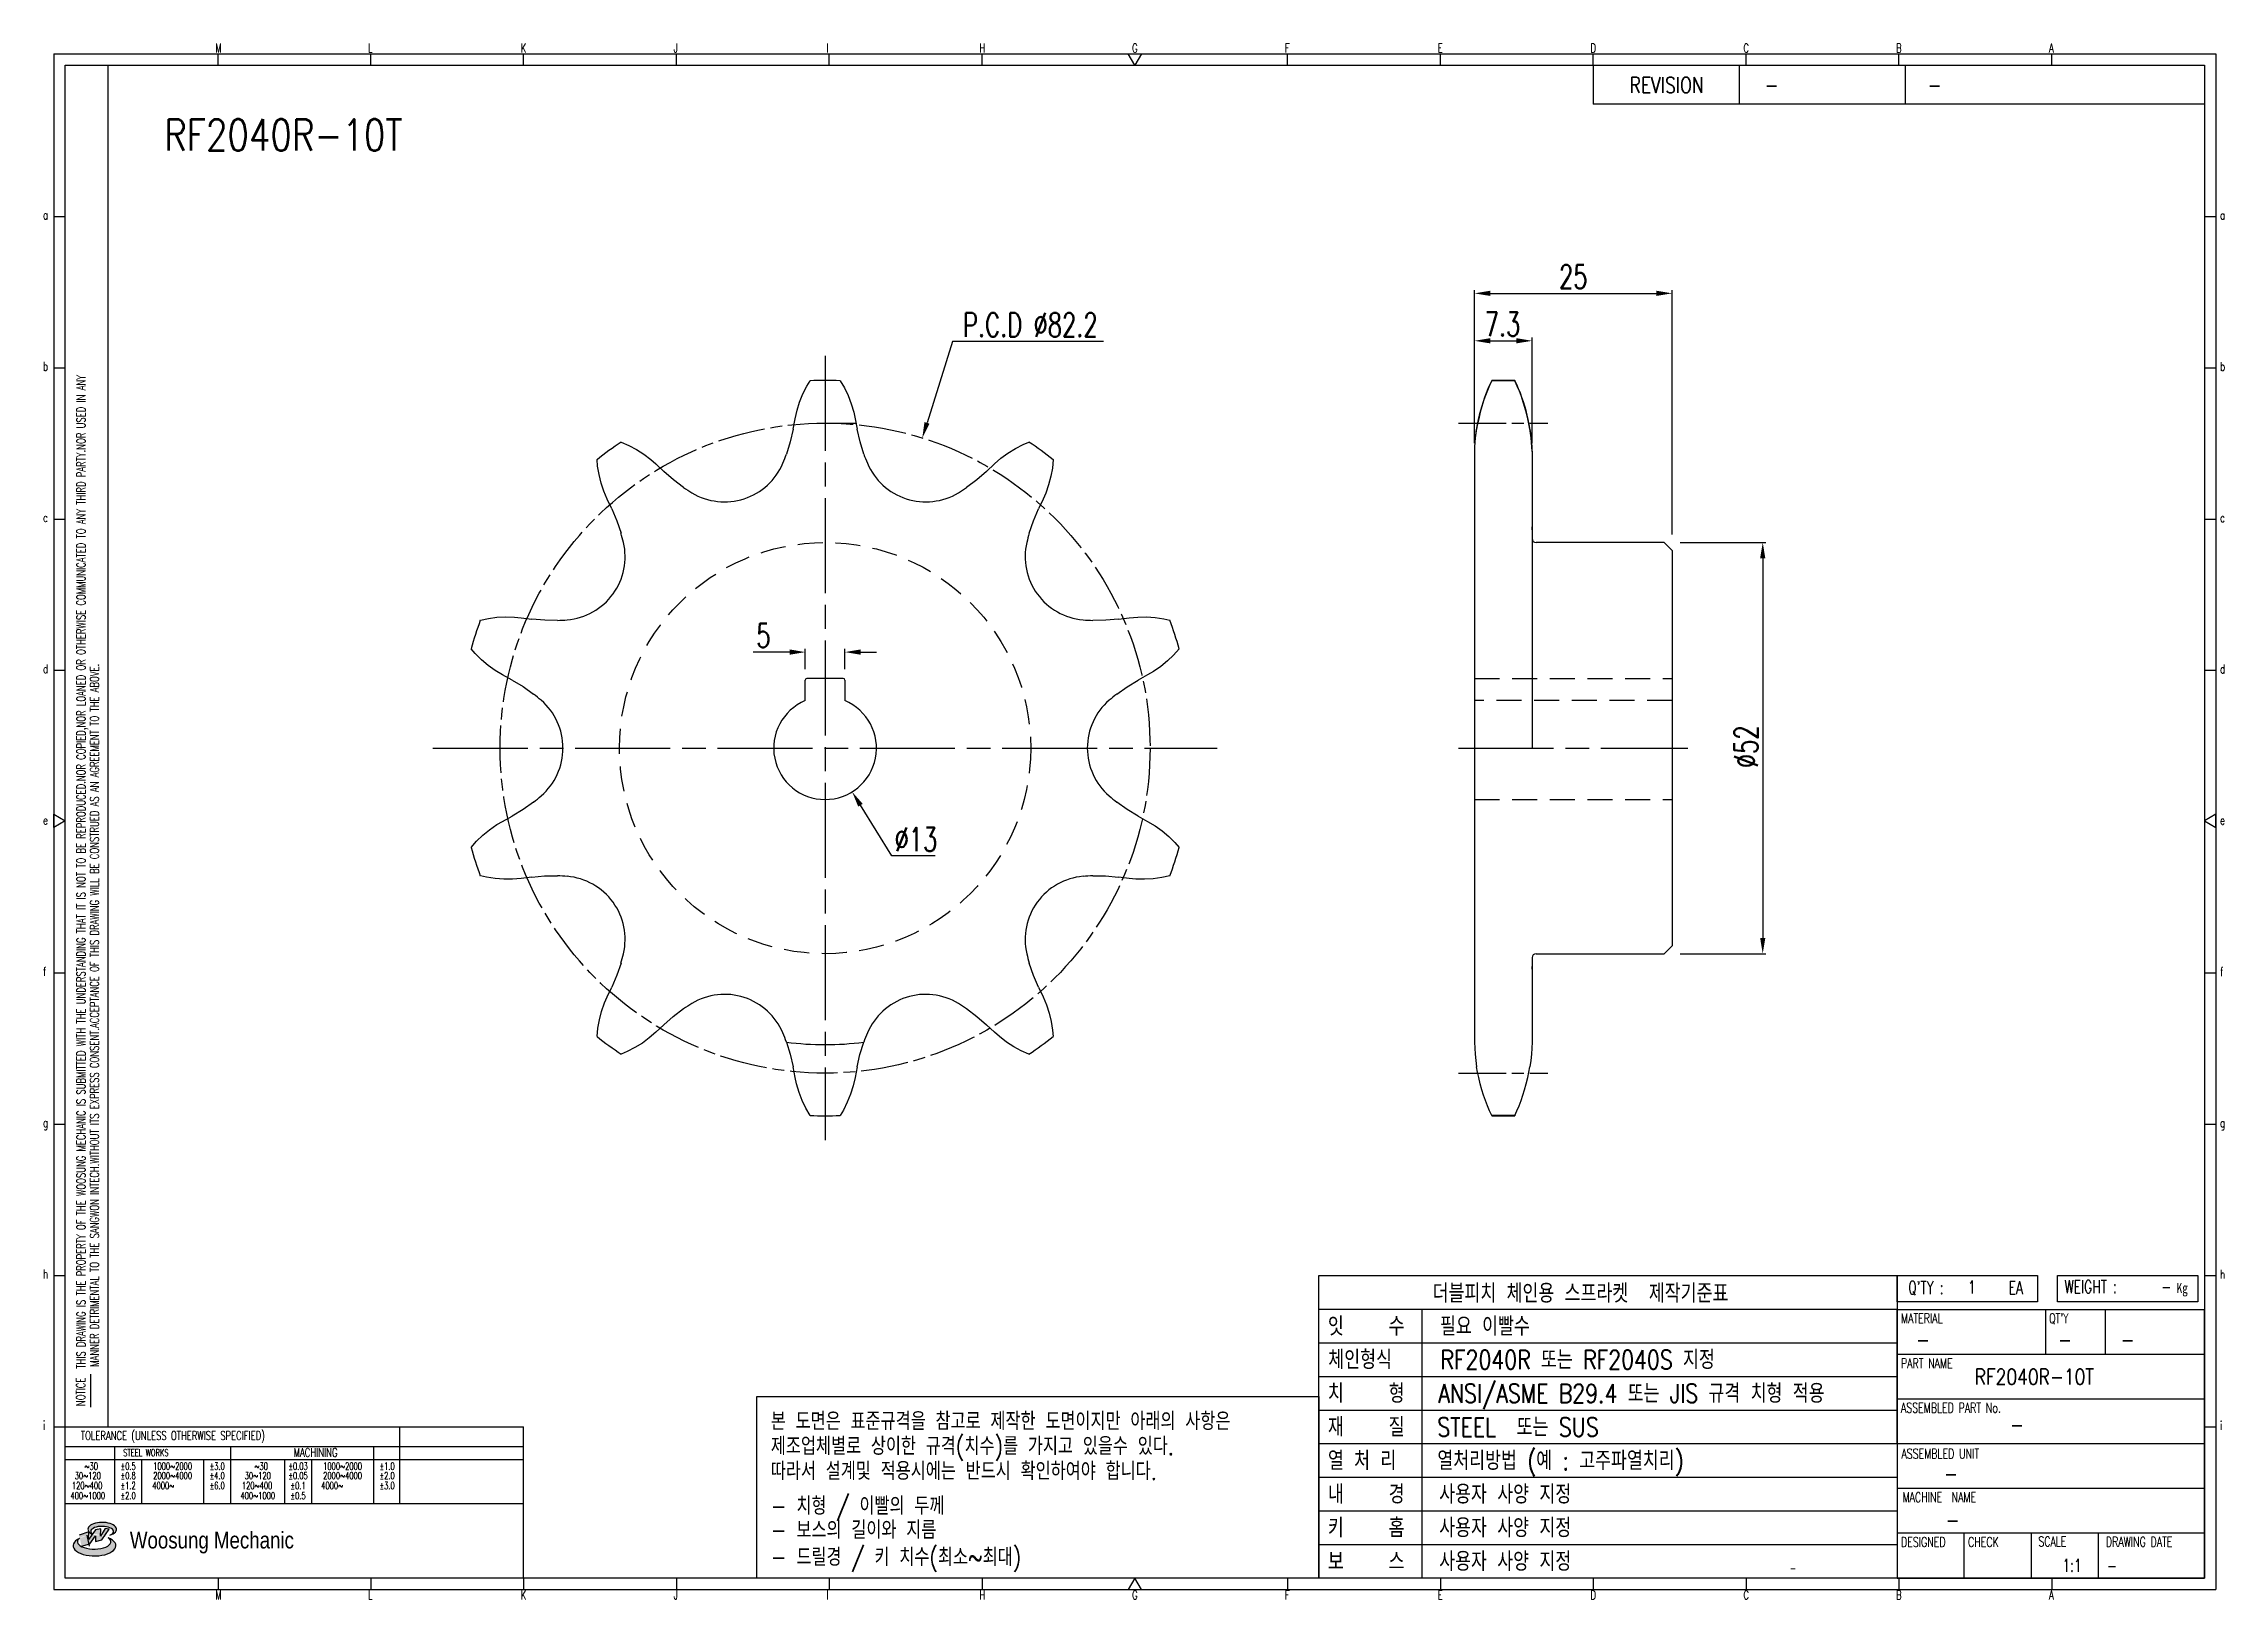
# Model space of a CAD drawing. Header units: millimetres. Extents: x -99 to 177, y -323 to -126.
import ezdxf
from ezdxf.enums import TextEntityAlignment as Align

# ---------------------------------------------------------------- set-up
doc = ezdxf.new("R2010")
doc.units = ezdxf.units.MM
for name, pattern in [('AM_ISO08W050', [18, 12, -1.5, 3, -1.5]), ('AM_ISO08W050x2', [9, 6, -0.75, 1.5, -0.75]), ('HIDDEN', [9.525, 6.35, -3.175])]:
    doc.linetypes.add(name, pattern=pattern)
doc.layers.add('CEN1', color=1, linetype='AM_ISO08W050', lineweight=25)
doc.layers.add('PEN_RF1', color=6, linetype='AM_ISO08W050x2', lineweight=25)
for name, color, linetype in [('HIDDEN_RF1', 3, 'HIDDEN'), ('S-DIM', 7, 'Continuous'), ('TITLE', 7, 'Continuous'), ('도면레이아웃', 7, 'Continuous')]:
    doc.layers.add(name, color=color, linetype=linetype)
doc.styles.add('HAN', font='ROMANS.shx', dxfattribs={"width": 0.7, "bigfont": 'whgtxt.shx'})
doc.styles.add('HKD_ST2', font='romans.shx', dxfattribs={"width": 0.7, "height": 4, "bigfont": '@extfont2.shx'})
doc.styles.add('HSG', font='SIMPLEX.shx', dxfattribs={"width": 0.7, "bigfont": 'HSG.shx'})
doc.styles.add('ROMANS', font='romans.shx', dxfattribs={"width": 0.7, "bigfont": 'whgtxt.shx'})
doc.styles.add('SLDTEXTSTYLE4', font='arial.ttf', dxfattribs={"width": 0.8})
doc.dimstyles.new('RF-S2', dxfattribs={"dimscale": 2, "dimtxt": 1.5, "dimasz": 1, "dimexe": 0.2, "dimexo": 1, "dimgap": 0.3, "dimtad": 1, "dimtoh": 1, "dimdec": 1, "dimrnd": 0.01, "dimzin": 9, "dimdsep": 46, "dimtxsty": 'HSG', "dimcen": 0, "dimclrd": 1, "dimclre": 1, "dimclrt": 150, "dimazin": 2, "dimtp": 1, "dimtm": 1, "dimtfac": 0.5, "dimtdec": 1, "dimtofl": 0, "dimtmove": 0, "dimatfit": 3, "dimfxl": 0, "dimtvp": 1, "dimtolj": 2, "dimlwd": -1, "dimlwe": -1, "dimarcsym": 0})

# ---------------------------------------------------------------- blocks, each defined once
blk = doc.blocks.new('*D2')
at = {"layer": 'Defpoints', "color": 0, "transparency": 16777216}
for p in [(88.99, -163.63), (81.69, -178.56), (88.99, -178.56)]:
    blk.add_point(p, dxfattribs=at)
at = {"layer": 'S-DIM', "color": 1, "transparency": 16777216}
for p, q in [((81.69, -176.56), (81.69, -163.23)), ((83.69, -163.63), (86.99, -163.63)), ((88.99, -176.56), (88.99, -163.23))]:
    blk.add_line(p, q, dxfattribs=at)
for points in [[(83.69, -163.3), (83.69, -163.96), (81.69, -163.63)], [(86.99, -163.3), (86.99, -163.96), (88.99, -163.63)]]:
    blk.add_solid(points, dxfattribs=at)
at = {"layer": 'S-DIM', "color": 150, "transparency": 16777216, "insert": (85.24, -161.53), "char_height": 3, "attachment_point": 5, "style": 'HSG'}
blk.add_mtext('\\A2;7.3', dxfattribs=at)
blk = doc.blocks.new('*D3')
at = {"layer": 'Defpoints', "color": 0, "transparency": 16777216}
for p in [(106.69, -157.63), (81.69, -178.56), (106.69, -190.14)]:
    blk.add_point(p, dxfattribs=at)
at = {"layer": 'S-DIM', "color": 1, "transparency": 16777216}
for p, q in [((81.69, -176.56), (81.69, -157.23)), ((83.69, -157.63), (104.69, -157.63)), ((106.69, -188.14), (106.69, -157.23))]:
    blk.add_line(p, q, dxfattribs=at)
for points in [[(83.69, -157.3), (83.69, -157.96), (81.69, -157.63)], [(104.69, -157.3), (104.69, -157.96), (106.69, -157.63)]]:
    blk.add_solid(points, dxfattribs=at)
at = {"layer": 'S-DIM', "color": 150, "transparency": 16777216, "insert": (94.19, -155.53), "char_height": 3, "attachment_point": 5, "style": 'HSG'}
blk.add_mtext('\\A2;25', dxfattribs=at)
blk = doc.blocks.new('*D4')
at = {"layer": 'Defpoints', "color": 0, "transparency": 16777216}
for p in [(105.69, -189.14), (105.69, -241.14), (118.15, -241.14)]:
    blk.add_point(p, dxfattribs=at)
at = {"layer": 'S-DIM', "color": 1, "transparency": 16777216}
for p, q in [((107.69, -189.14), (118.55, -189.14)), ((118.15, -191.14), (118.15, -239.14)), ((107.69, -241.14), (118.55, -241.14))]:
    blk.add_line(p, q, dxfattribs=at)
for points in [[(117.82, -191.14), (118.48, -191.14), (118.15, -189.14)], [(117.82, -239.14), (118.48, -239.14), (118.15, -241.14)]]:
    blk.add_solid(points, dxfattribs=at)
at = {"layer": 'S-DIM', "color": 150, "transparency": 16777216, "insert": (116.05, -214.97), "char_height": 3, "attachment_point": 5, "rotation": 90, "style": 'HSG'}
blk.add_mtext('\\A2;%%c52', dxfattribs=at)
blk = doc.blocks.new('*D5')
at = {"layer": 'Defpoints', "color": 0, "transparency": 16777216}
for p in [(-3.84, -209.61), (2.99, -220.67)]:
    blk.add_point(p, dxfattribs=at)
at = {"layer": 'S-DIM', "color": 1, "transparency": 16777216}
for p, q in [((8.01, -228.78), (4.04, -222.37)), ((13.51, -228.78), (8.01, -228.78))]:
    blk.add_line(p, q, dxfattribs=at)
blk.add_solid([(4.33, -222.19), (3.76, -222.54), (2.99, -220.67)], dxfattribs=at)
at = {"layer": 'S-DIM', "color": 150, "transparency": 16777216, "insert": (11.06, -226.68), "char_height": 3, "attachment_point": 5, "style": 'HSG'}
blk.add_mtext('\\A2;∅13', dxfattribs=at)
blk = doc.blocks.new('*D6')
at = {"layer": 'Defpoints', "color": 0, "transparency": 16777216}
for p in [(2.07, -203), (-2.93, -207.14), (2.07, -207.14)]:
    blk.add_point(p, dxfattribs=at)
at = {"layer": 'S-DIM', "color": 1, "transparency": 16777216}
for p, q in [((-4.93, -203), (-9.53, -203)), ((-2.93, -205.14), (-2.93, -202.6)), ((2.07, -205.14), (2.07, -202.6)), ((4.07, -203), (6.07, -203))]:
    blk.add_line(p, q, dxfattribs=at)
for points in [[(-4.93, -202.66), (-4.93, -203.33), (-2.93, -203)], [(4.07, -202.66), (4.07, -203.33), (2.07, -203)]]:
    blk.add_solid(points, dxfattribs=at)
at = {"layer": 'S-DIM', "color": 150, "transparency": 16777216, "insert": (-8.23, -200.9), "char_height": 3, "attachment_point": 5, "style": 'HSG'}
blk.add_mtext('\\A2;5', dxfattribs=at)
blk = doc.blocks.new('*D7')
at = {"layer": 'Defpoints', "color": 0, "transparency": 16777216}
for p in [(11.86, -175.92), (-12.71, -254.36)]:
    blk.add_point(p, dxfattribs=at)
at = {"layer": 'S-DIM', "color": 1, "transparency": 16777216}
for p, q in [((15.68, -163.71), (12.46, -174.01)), ((34.78, -163.71), (15.68, -163.71))]:
    blk.add_line(p, q, dxfattribs=at)
blk.add_solid([(12.14, -173.91), (12.78, -174.11), (11.86, -175.92)], dxfattribs=at)
at = {"layer": 'S-DIM', "color": 150, "transparency": 16777216, "insert": (25.53, -161.61), "char_height": 3, "attachment_point": 5, "style": 'HSG'}
blk.add_mtext('\\A2;P.C.D ∅82.2', dxfattribs=at)
blk = doc.blocks.new('SUYWSHJH')
at = {"layer": '도면레이아웃'}
h = blk.add_hatch(color=10, dxfattribs=at)
h.paths.add_polyline_path([(1.544, 35.177), (1.554, 34.966), (1.779, 35.034), (2.054, 35.422), (1.908, 35.446), (1.728, 35.167), (1.741, 35.439), (1.547, 35.405), (1.292, 35.041), (1.295, 35.33), (0.943, 35.208), (1.03, 34.8), (1.336, 34.885)])
edge = h.paths.add_edge_path()
edge.add_ellipse((1.795, 35.421), major_axis=(-0.53, 0), ratio=0.487785, start_angle=122.36065, end_angle=403.39574)
edge.add_line((1.411, 35.244), (1.419, 35.261))
edge.add_ellipse((1.798, 35.344), major_axis=(-0.423, 0), ratio=0.444396, start_angle=131.58977, end_angle=386.19408, ccw=False)
edge = h.paths.add_edge_path()
edge.add_ellipse((1.512, 34.815), major_axis=(-0.793, 0), ratio=0.480113, start_angle=314.67633, end_angle=590.85213)
edge.add_ellipse((1.501, 34.958), major_axis=(-0.62, 0), ratio=0.43311, start_angle=331.7024, end_angle=574.42495, ccw=False)
for p, q in [((0, 90.118), (80.15, 90.118)), ((0, 90.118), (0, 33.191)), ((6.089, 89.693), (6.089, 90.118)), ((11.753, 89.693), (11.753, 90.118)), ((17.418, 89.693), (17.418, 90.118)), ((23.082, 89.693), (23.082, 90.118)), ((28.746, 89.693), (28.746, 90.118)), ((34.411, 89.693), (34.411, 90.118)), ((45.739, 89.693), (45.739, 90.118)), ((51.404, 89.693), (51.404, 90.118)), ((57.068, 89.693), (57.068, 90.118)), ((62.732, 89.693), (62.732, 90.118)), ((68.397, 89.693), (68.397, 90.118)), ((74.061, 89.693), (74.061, 90.118)), ((80.15, 90.118), (80.15, 33.191)), ((0, 84.085), (0.425, 84.085)), ((79.725, 84.085), (80.15, 84.085)), ((0, 78.478), (0.425, 78.478)), ((79.725, 78.478), (80.15, 78.478)), ((0, 72.87), (0.425, 72.87)), ((79.725, 72.87), (80.15, 72.87)), ((0, 67.262), (0.425, 67.262)), ((79.725, 67.262), (80.15, 67.262)), ((0, 56.047), (0.425, 56.047)), ((79.725, 56.047), (80.15, 56.047)), ((0, 50.439), (0.425, 50.439)), ((79.725, 50.439), (80.15, 50.439)), ((0, 44.832), (0.425, 44.832)), ((79.725, 44.832), (80.15, 44.832)), ((1.377, 39.947), (1.377, 41.174)), ((0, 39.224), (0.425, 39.224)), ((79.725, 39.224), (80.15, 39.224)), ((0, 33.191), (80.15, 33.191)), ((6.089, 33.616), (6.089, 33.191)), ((11.753, 33.616), (11.753, 33.191)), ((17.418, 33.616), (17.418, 33.191)), ((23.082, 33.616), (23.082, 33.191)), ((28.746, 33.616), (28.746, 33.191)), ((34.411, 33.616), (34.411, 33.191)), ((45.739, 33.616), (45.739, 33.191)), ((51.404, 33.616), (51.404, 33.191)), ((57.068, 33.616), (57.068, 33.191)), ((62.732, 33.616), (62.732, 33.191)), ((68.397, 33.616), (68.397, 33.191)), ((74.061, 33.616), (74.061, 33.191))]:
    blk.add_line(p, q)
at = {"color": 2}
for p, q in [((2.017, 39.224), (2.017, 89.693)), ((0.425, 39.224), (17.418, 39.224)), ((12.816, 39.224), (12.816, 36.382)), ((17.418, 33.616), (17.418, 39.224)), ((0.425, 38.487), (17.418, 38.487)), ((0.425, 38.012), (17.418, 38.012)), ((2.257, 38.487), (2.257, 36.382)), ((3.257, 38.012), (3.257, 36.382)), ((5.557, 38.012), (5.557, 36.382)), ((6.557, 38.5), (6.557, 36.382)), ((8.557, 38.012), (8.557, 36.382)), ((9.557, 38.026), (9.557, 36.382)), ((11.857, 38.487), (11.857, 36.382)), ((0.425, 36.382), (17.418, 36.382))]:
    blk.add_line(p, q, dxfattribs=at)
at = {"color": 6, "ltscale": 0.5}
for p, q in [((57.068, 89.693), (57.068, 88.246)), ((62.47, 89.693), (62.47, 88.246)), ((68.635, 89.693), (68.635, 88.246)), ((79.725, 88.246), (57.068, 88.246)), ((68.336, 38.59), (68.336, 43.563)), ((79.725, 43.563), (68.336, 43.563)), ((73.827, 43.563), (73.827, 41.905)), ((76.037, 43.563), (76.037, 41.905)), ((79.725, 38.59), (79.725, 43.563)), ((79.725, 41.905), (68.336, 41.905)), ((79.725, 40.248), (68.336, 40.248)), ((68.336, 38.59), (68.336, 33.616)), ((79.725, 38.59), (68.336, 38.59)), ((79.725, 33.616), (79.725, 38.59)), ((79.725, 36.932), (68.336, 36.932)), ((79.725, 35.274), (68.336, 35.274)), ((70.822, 33.616), (70.822, 35.274)), ((73.309, 33.616), (73.309, 35.274)), ((75.796, 33.616), (75.796, 35.274)), ((68.336, 33.616), (79.725, 33.616))]:
    blk.add_line(p, q, dxfattribs=at)
for points in [[(40.075, 89.693), (39.83, 90.118), (40.32, 90.118)], [(0.425, 89.693), (79.725, 89.693), (79.725, 33.616), (0.425, 33.616)], [(0.425, 61.679), (0, 61.433), (0, 61.924)], [(79.725, 61.679), (80.15, 61.433), (80.15, 61.924)], [(40.075, 33.616), (39.83, 33.191), (40.32, 33.191)]]:
    blk.add_lwpolyline(points, close=True)
at = {"layer": 'TITLE', "color": 20}
for p, q in [((68.336, 43.851), (68.336, 44.826)), ((68.336, 44.826), (73.54, 44.826)), ((73.54, 44.826), (73.54, 43.851)), ((74.277, 43.851), (74.277, 44.826)), ((74.277, 44.826), (79.481, 44.826)), ((79.481, 44.826), (79.481, 43.851)), ((73.54, 43.851), (68.336, 43.851)), ((79.481, 43.851), (74.277, 43.851))]:
    blk.add_line(p, q, dxfattribs=at)
at = {"layer": '도면레이아웃'}
for p, q in [((1.295, 35.33), (0.943, 35.208)), ((1.03, 34.8), (1.336, 34.885)), ((1.224, 35.208), (1.311, 34.8)), ((1.224, 35.208), (1.224, 35.208)), ((1.547, 35.405), (1.292, 35.041)), ((1.292, 35.041), (1.295, 35.33)), ((1.336, 34.885), (1.544, 35.177)), ((1.419, 35.261), (1.411, 35.244)), ((1.544, 35.177), (1.554, 34.966)), ((1.741, 35.439), (1.547, 35.405)), ((1.554, 34.966), (1.779, 35.034)), ((1.908, 35.446), (1.728, 35.167)), ((1.728, 35.167), (1.741, 35.439)), ((1.779, 35.034), (2.054, 35.422)), ((2.054, 35.422), (1.908, 35.446))]:
    blk.add_line(p, q, dxfattribs=at)
for centre, major_axis, ratio, start_param, end_param in [((1.795, 35.421), (-0.53, 0), 0.487785, 2.135596, 7.040584), ((1.512, 34.815), (-0.793, 0), 0.480113, 5.492138, 10.312315), ((1.501, 34.958), (-0.62, 0), 0.43311, 5.789299, 10.025607), ((1.798, 35.344), (-0.423, 0), 0.444396, 2.296675, 6.740358)]:
    blk.add_ellipse(centre, major_axis=major_axis, ratio=ratio, start_param=start_param, end_param=end_param, dxfattribs=at)
at = {"color": 4, "style": 'HKD_ST2', "width": 0.7}
for s, p in [('M', (5.988, 90.164)), ('L', (11.652, 90.164)), ('K', (17.316, 90.164)), ('J', (22.981, 90.164)), ('I', (28.645, 90.164)), ('H', (34.309, 90.164)), ('G', (39.974, 90.164)), ('F', (45.638, 90.164)), ('E', (51.302, 90.164)), ('D', (56.967, 90.164)), ('C', (62.631, 90.164)), ('B', (68.295, 90.164)), ('A', (73.96, 90.164)), ('a', (-0.395, 83.976)), ('a', (80.305, 83.97)), ('b', (-0.395, 78.368)), ('b', (80.305, 78.362)), ('c', (-0.395, 72.76)), ('c', (80.305, 72.754)), ('d', (-0.395, 67.153)), ('d', (80.305, 67.147)), ('e', (-0.395, 61.545)), ('e', (80.305, 61.539)), ('f', (-0.395, 55.937)), ('f', (80.305, 55.931)), ('g', (-0.395, 50.33)), ('g', (80.305, 50.324)), ('h', (-0.395, 44.722)), ('h', (80.305, 44.716)), ('i', (-0.395, 39.114)), ('i', (80.305, 39.108)), ('M', (5.988, 32.824)), ('L', (11.652, 32.824)), ('K', (17.316, 32.824)), ('J', (22.981, 32.824)), ('I', (28.645, 32.824)), ('H', (34.309, 32.824)), ('G', (39.974, 32.824)), ('F', (45.638, 32.824)), ('E', (51.302, 32.824)), ('D', (56.967, 32.824)), ('C', (62.631, 32.824)), ('B', (68.295, 32.824)), ('A', (73.96, 32.824))]:
    blk.add_text(s, height=0.326, dxfattribs=at).set_placement(p)
for s, height, style, width, p in [('REVISION', 0.5806, 'HAN', 0.8, (58.415, 88.664)), ('-', 0.581, 'HAN', 0.8, (63.426, 88.664)), ('-', 0.581, 'HAN', 0.8, (69.468, 88.664)), ("Q'TY : ", 0.4746, 'HKD_ST2', 0.7, (68.743, 44.143)), ('1', 0.475, 'HKD_ST2', 0.7, (70.957, 44.165)), ('EA', 0.4746, 'HKD_ST2', 0.7, (72.464, 44.143)), ('WEIGHT : ', 0.4746, 'HKD_ST2', 0.7, (74.536, 44.176)), ('-', 0.581, 'HAN', 0.8, (69.029, 42.157)), ('-', 0.581, 'HAN', 0.8, (74.289, 42.157)), ('-', 0.581, 'HAN', 0.8, (76.623, 42.157)), ('-', 0.581, 'HAN', 0.8, (72.515, 39.013)), ('-', 0.581, 'HAN', 0.8, (70.067, 37.189)), ('-', 0.581, 'HAN', 0.8, (70.126, 35.48)), ('1:1', 0.4746, 'HKD_ST2', 0.7, (74.458, 33.848)), ('-', 0.475, 'HKD_ST2', 0.7, (76.112, 33.837))]:
    blk.add_text(s, height=height, dxfattribs=dict(style=style, width=width)).set_placement(p)
at = {"color": 2, "style": 'HKD_ST2', "width": 0.7}
for s, p in [(' THIS DRAWING IS THE PROPERTY OF THE WOOSUNG MECHANIC IS SUBMITTED WITH THE UNDERSTANDING THAT IT IS NOT TO BE REPRODUCED.NOR COPIED,NOR LOANED OR OTHERWISE COMMUNICATED TO ANY THIRD PARTY.NOR USED IN ANY', (1.173, 41.217)), ('MANNER DETRIMENTAL TO THE SANGWON INTECH.WITHOUT ITS EXPRESS CONSENT.ACCEPTANCE OF THIS DRAWING WILL BE CONSTRUED AS AN AGREEMENT TO THE ABOVE.', (1.672, 41.447))]:
    blk.add_text(s, height=0.326266, rotation=90, dxfattribs=at).set_placement(p)
at = {"style": 'HKD_ST2', "width": 0.7}
blk.add_text('-', height=0.475, dxfattribs=at).set_placement((78.499, 44.176), align=Align.RIGHT)
at = {"color": 4, "style": 'HKD_ST2', "width": 0.7}
for s, height, p in [('MATERIAL', 0.3651, (68.474, 43.425)), ("QT'Y", 0.3651, (73.965, 43.425)), ('PART NAME', 0.3651, (68.474, 41.756)), ('ASSEMBLED PART No.', 0.36511, (68.474, 40.109)), ('ASSEMBLED UNIT', 0.36511, (68.49, 38.408)), ('MACHINE  NAME', 0.36511, (68.532, 36.794)), ('DESIGNED', 0.3651, (68.474, 35.136)), ('CHECK', 0.3651, (70.961, 35.136)), ('SCALE', 0.3651, (73.566, 35.153)), ('DRAWING DATE', 0.36511, (76.071, 35.141))]:
    blk.add_text(s, height=height, dxfattribs=at).set_placement(p, align=Align.TOP_LEFT)
at = {"style": 'HKD_ST2', "width": 0.7}
blk.add_text('NOTICE', height=0.3263, rotation=90, dxfattribs=at).set_placement((1.163, 39.988))
for s, height, style, width, p in [('TOLERANCE (UNLESS OTHERWISE SPECIFIED)', 0.32627, 'HKD_ST2', 0.7, (4.417, 38.896)), ('-', 0.326, 'ROMANS', 0.65, (64.469, 33.975))]:
    blk.add_text(s, height=height, dxfattribs=dict(style=style, width=width)).set_placement(p, align=Align.MIDDLE_CENTER)
at = {"color": 4, "style": 'HKD_ST2', "width": 0.7}
for s, height, p in [('STEEL WORKS', 0.26101, (3.416, 38.268)), ('MACHINING', 0.3263, (9.707, 38.27)), ('%%P0.5', 0.261, (2.757, 37.762)), ('%%P0.8', 0.261, (2.757, 37.411)), ('%%P3.0', 0.261, (6.057, 37.762)), ('%%P4.0', 0.261, (6.057, 37.411)), ('%%P0.03', 0.261, (9.057, 37.762)), ('%%P0.05', 0.261, (9.057, 37.411)), ('%%P1.0', 0.261, (12.357, 37.762)), ('%%P2.0', 0.261, (12.357, 37.411)), ('%%P1.2', 0.261, (2.757, 37.045)), ('%%P2.0', 0.261, (2.757, 36.67)), ('%%P6.0', 0.261, (6.057, 37.045)), ('%%P0.1', 0.261, (9.057, 37.045)), ('%%P0.5', 0.261, (9.057, 36.67)), ('%%P3.0', 0.261, (12.357, 37.045))]:
    blk.add_text(s, height=height, dxfattribs=at).set_placement(p, align=Align.MIDDLE)
for s, height, p in [('30%%126120', 0.261, (1.263, 37.411)), ('%%12630', 0.261, (1.389, 37.762)), ('2000%%1264000', 0.26101, (4.407, 37.411)), ('1000%%1262000', 0.26101, (4.407, 37.762)), ('30%%126120', 0.261, (7.563, 37.411)), ('%%12630', 0.261, (7.689, 37.762)), ('2000%%1264000', 0.26101, (10.707, 37.411)), ('1000%%1262000', 0.26101, (10.707, 37.762)), ('400%%1261000', 0.26101, (1.263, 36.67)), ('120%%126400', 0.26101, (1.237, 37.045)), ('4000%%126', 0.261, (4.061, 37.045)), ('400%%1261000', 0.26101, (7.563, 36.67)), ('120%%126400', 0.26101, (7.537, 37.045)), ('4000%%126', 0.261, (10.321, 37.045))]:
    blk.add_text(s, height=height, dxfattribs=at).set_placement(p, align=Align.MIDDLE_CENTER)
at = {"color": 1, "style": 'SLDTEXTSTYLE4', "width": 0.8}
blk.add_text('Woosung Mechanic', height=0.61957, dxfattribs=at).set_placement((2.822, 34.711))
at = {"layer": 'TITLE', "width": 0.8}
blk.add_text('Kg', height=0.3789, dxfattribs=at).set_placement((78.694, 44.176))
blk = doc.blocks.new('ST')
at = {"color": 150}
for p, q in [((1275.22, 18.47), (1365.55, 18.47)), ((1275.22, 18.47), (1365.55, 18.47)), ((1291.34, 18.47), (1291.34, -23.5)), ((1275.22, 13.23), (1365.55, 13.23)), ((1275.22, 7.98), (1365.55, 7.98)), ((1275.22, 2.73), (1365.55, 2.73)), ((1275.22, -2.51), (1365.55, -2.51)), ((1275.22, -7.76), (1365.55, -7.76)), ((1275.22, -13), (1365.55, -13)), ((1275.22, -18.25), (1365.55, -18.25))]:
    blk.add_line(p, q, dxfattribs=at)
blk.add_lwpolyline([(1275.22, 23.72), (1365.55, 23.72), (1365.55, -23.5), (1275.22, -23.5)], close=True, dxfattribs=at)
blk.add_lwpolyline([(1187.47, 4.85), (1275.22, 4.85), (1275.22, -23.5), (1187.47, -23.5)], close=True)
at = {"color": 150, "style": 'HAN', "width": 0.8}
for s, height, p in [('더블피치 체인용 스프라켓  제작기준표', 2.9346, (1293, 19.48)), ('잇    수 ', 2.935, (1276.65, 14.34)), ('필요 이빨수', 2.935, (1294.15, 14.34)), ('체인형식 ', 2.935, (1276.72, 9.12)), ('RF2040R 또는 RF2040S 지정', 2.9346, (1294.22, 9.12)), ('치    형', 2.935, (1276.65, 3.85)), ('ANSI/ASME B29.4 또는 JIS 규격 치형 적용', 2.9346, (1293.88, 3.85)), ('재    질', 2.935, (1276.65, -1.4)), ('STEEL  또는 SUS', 2.9346, (1293.74, -1.4)), ('열처리방법 (예 : 고주파열치리)', 2.9346, (1293.74, -6.64)), ('열 처 리', 2.935, (1276.65, -6.64)), ('내    경', 2.935, (1276.65, -11.89)), ('사용자 사양 지정', 2.935, (1294.03, -11.89)), ('키    홈', 2.935, (1276.65, -17.13)), ('사용자 사양 지정', 2.935, (1294.03, -17.13)), ('보    스', 2.935, (1276.65, -22.38)), ('사용자 사양 지정', 2.935, (1294.03, -22.38))]:
    blk.add_text(s, height=height, dxfattribs=at).set_placement(p)
at = {"style": 'HAN', "width": 0.8}
for s, p in [('본 도면은 표준규격을 참고로 제작한 도면이지만 아래의 사항은', (1189.67, -0.4)), ('제조업체별로 상이한 규격(치수)를 가지고 있을수 있다.', (1189.67, -4.29)), ('따라서 설계및 적용시에는 반드시 확인하여야 합니다.', (1189.67, -8.18)), ('- 치형 / 이빨의 두께', (1189.67, -13.62)), ('- 보스의 길이와 지름', (1189.67, -17.38)), ('- 드릴경 / 키 치수(최소~최대)', (1189.67, -21.61))]:
    blk.add_text(s, height=2.7767, dxfattribs=at).set_placement(p)

msp = doc.modelspace()

# ---------------------------------------------------------------- linework, layer by layer
for p, q in [((-3.65, -171.38), (-3.23, -170.35)), ((-3.23, -170.35), (-2.74, -169.37)), ((-2.74, -169.37), (-2.32, -168.68)), ((1.47, -168.68), (2.01, -169.59)), ((2.01, -169.59), (2.47, -170.55)), ((2.47, -170.55), (2.87, -171.59)), ((83.09, -170.55), (82.85, -171.24)), ((83.34, -169.9), (83.09, -170.55)), ((83.6, -169.28), (83.34, -169.9)), ((83.88, -168.68), (83.6, -169.28)), ((86.8, -168.64), (83.88, -168.64)), ((83.88, -168.64), (83.88, -168.68)), ((86.8, -168.68), (83.88, -168.68)), ((86.8, -168.64), (86.8, -168.68)), ((87.11, -169.37), (86.8, -168.68)), ((87.38, -170.02), (87.11, -169.37)), ((87.63, -170.69), (87.38, -170.02)), ((87.86, -171.38), (87.63, -170.69)), ((-4.48, -174.82), (-4.23, -173.48)), ((-4.23, -173.48), (-3.98, -172.41)), ((-3.98, -172.41), (-3.65, -171.38)), ((2.87, -171.59), (3.19, -172.66)), ((3.19, -172.66), (3.37, -173.48)), ((3.37, -173.48), (3.63, -174.82)), ((82.23, -173.48), (82.09, -174.15)), ((82.43, -172.66), (82.23, -173.48)), ((82.63, -171.94), (82.43, -172.66)), ((82.85, -171.24), (82.63, -171.94)), ((88.08, -172.06), (87.86, -171.38)), ((88.27, -172.77), (88.08, -172.06)), ((88.44, -173.48), (88.27, -172.77)), ((88.58, -174.15), (88.44, -173.48)), ((-26.2, -176.44), (-25.23, -176.86)), ((-4.83, -176.39), (-5.32, -177.96)), ((-4.48, -174.82), (-4.83, -176.39)), ((3.99, -176.41), (3.63, -174.82)), ((4.47, -177.96), (3.99, -176.41)), ((24.61, -176.75), (25.35, -176.44)), ((81.86, -175.62), (81.97, -174.82)), ((82.09, -174.15), (81.97, -174.82)), ((88.7, -174.82), (88.58, -174.15)), ((88.7, -174.82), (88.81, -175.61)), ((88.81, -175.61), (88.9, -176.39)), ((88.9, -176.39), (88.95, -177.18)), ((-29.2, -179.47), (-29.27, -178.66)), ((-25.23, -176.86), (-24.29, -177.36)), ((-24.29, -177.36), (-23.35, -177.96)), ((-23.35, -177.96), (-22.46, -178.65)), ((-22.46, -178.65), (-21.83, -179.21)), ((-21.83, -179.21), (-20.84, -180.14)), ((19.99, -180.14), (20.98, -179.21)), ((20.98, -179.21), (21.81, -178.48)), ((21.81, -178.48), (22.69, -177.84)), ((22.69, -177.84), (23.63, -177.25)), ((23.63, -177.25), (24.61, -176.75)), ((28.42, -178.66), (28.31, -179.72)), ((81.69, -177.64), (81.69, -252.32)), ((88.95, -177.18), (88.99, -177.96)), ((88.99, -177.64), (88.99, -215.14)), ((-29.02, -180.55), (-29.2, -179.47)), ((-28.76, -181.63), (-29.02, -180.55)), ((-28.41, -182.66), (-28.76, -181.63)), ((-19.62, -181.21), (-20.84, -180.14)), ((-18.32, -182.18), (-19.62, -181.21)), ((18.78, -181.2), (17.47, -182.18)), ((19.99, -180.14), (18.78, -181.2)), ((27.84, -181.84), (27.47, -182.9)), ((28.13, -180.77), (27.84, -181.84)), ((28.31, -179.72), (28.13, -180.77)), ((-27.98, -183.67), (-28.41, -182.66)), ((-27.4, -184.9), (-27.98, -183.67)), ((27.13, -183.67), (26.55, -184.9)), ((27.47, -182.9), (27.13, -183.67)), ((-27.4, -184.9), (-26.76, -186.38)), ((-26.76, -186.38), (-26.24, -187.94)), ((25.39, -187.94), (25.91, -186.4)), ((25.91, -186.4), (26.55, -184.9)), ((88.95, -187.16), (88.99, -187.94)), ((105.69, -189.14), (89.49, -189.14)), ((105.69, -189.14), (106.69, -190.14)), ((106.69, -190.14), (106.69, -240.14)), ((-41.93, -198.6), (-40.83, -198.54)), ((-40.83, -198.54), (-39.7, -198.57)), ((-39.7, -198.57), (-38.87, -198.65)), ((38.01, -198.65), (39.11, -198.56)), ((39.11, -198.56), (40.2, -198.55)), ((40.2, -198.55), (41.31, -198.63)), ((-44.03, -198.98), (-42.99, -198.75)), ((-42.99, -198.75), (-41.93, -198.6)), ((-38.87, -198.65), (-37.51, -198.83)), ((-35.89, -198.97), (-37.51, -198.83)), ((-34.27, -198.99), (-35.89, -198.97)), ((35.06, -198.97), (33.42, -198.99)), ((36.66, -198.83), (35.06, -198.97)), ((36.66, -198.83), (38.01, -198.65)), ((41.31, -198.63), (42.39, -198.8)), ((42.39, -198.8), (43.18, -198.98)), ((-44.67, -203.19), (-45.2, -202.58)), ((-43.89, -203.97), (-44.67, -203.19)), ((-43.04, -204.68), (-43.89, -203.97)), ((43.64, -203.37), (42.87, -204.11)), ((44.35, -202.58), (43.64, -203.37)), ((-42.16, -205.32), (-43.04, -204.68)), ((-41.21, -205.88), (-42.16, -205.32)), ((-40.02, -206.53), (-41.21, -205.88)), ((-40.02, -206.53), (-38.63, -207.36)), ((-2.93, -209.14), (-2.93, -206.54)), ((1.87, -206.34), (-2.73, -206.34)), ((2.07, -206.54), (2.07, -209.14)), ((37.77, -207.37), (39.17, -206.53)), ((40.36, -205.88), (39.17, -206.53)), ((41.09, -205.45), (40.36, -205.88)), ((42.01, -204.82), (41.09, -205.45)), ((42.87, -204.11), (42.01, -204.82)), ((-38.63, -207.36), (-37.3, -208.31)), ((36.45, -208.31), (37.77, -207.37)), ((-38.62, -222.91), (-40.02, -223.74)), ((-37.3, -221.97), (-38.62, -222.91)), ((37.78, -222.92), (36.45, -221.97)), ((39.17, -223.74), (37.78, -222.92)), ((-43.72, -226.16), (-42.87, -225.46)), ((-42.87, -225.46), (-41.94, -224.82)), ((-41.94, -224.82), (-41.21, -224.4)), ((-41.21, -224.4), (-40.02, -223.74)), ((39.17, -223.74), (40.36, -224.4)), ((40.36, -224.4), (41.31, -224.96)), ((41.31, -224.96), (42.19, -225.59)), ((42.19, -225.59), (43.04, -226.31)), ((-45.2, -227.69), (-44.5, -226.9)), ((-44.5, -226.9), (-43.72, -226.16)), ((43.04, -226.31), (43.82, -227.08)), ((43.82, -227.08), (44.35, -227.69)), ((-43.24, -231.48), (-44.03, -231.3)), ((-42.16, -231.65), (-43.24, -231.48)), ((-41.05, -231.73), (-42.16, -231.65)), ((-38.87, -231.62), (-39.96, -231.72)), ((-37.51, -231.45), (-38.87, -231.62)), ((-37.51, -231.45), (-35.91, -231.3)), ((-35.91, -231.3), (-34.27, -231.28)), ((33.42, -231.28), (35.04, -231.3)), ((35.04, -231.3), (36.66, -231.45)), ((38.01, -231.62), (36.66, -231.45)), ((38.85, -231.71), (38.01, -231.62)), ((42.14, -231.52), (41.08, -231.67)), ((43.18, -231.3), (42.14, -231.52)), ((-39.96, -231.72), (-41.05, -231.73)), ((39.98, -231.73), (38.85, -231.71)), ((41.08, -231.67), (39.98, -231.73)), ((-26.24, -242.34), (-26.76, -243.87)), ((25.91, -243.89), (25.39, -242.34)), ((88.99, -242.34), (88.96, -243.11)), ((88.99, -241.64), (88.99, -252.32)), ((89.49, -241.14), (105.69, -241.14)), ((106.69, -240.14), (105.69, -241.14)), ((-27.98, -246.6), (-27.4, -245.37)), ((-26.76, -243.87), (-27.4, -245.37)), ((26.55, -245.37), (25.91, -243.89)), ((26.55, -245.37), (27.13, -246.6)), ((-28.69, -248.43), (-28.32, -247.37)), ((-28.32, -247.37), (-27.98, -246.6)), ((-19.63, -249.07), (-18.32, -248.09)), ((17.47, -248.09), (18.77, -249.06)), ((27.13, -246.6), (27.56, -247.61)), ((27.56, -247.61), (27.91, -248.65)), ((-29.27, -251.61), (-29.16, -250.56)), ((-29.16, -250.56), (-28.98, -249.51)), ((-28.98, -249.51), (-28.69, -248.43)), ((-20.84, -250.13), (-21.83, -251.07)), ((-20.84, -250.13), (-19.63, -249.07)), ((18.77, -249.06), (19.99, -250.13)), ((20.98, -251.07), (19.99, -250.13)), ((27.91, -248.65), (28.17, -249.72)), ((28.17, -249.72), (28.35, -250.81)), ((28.35, -250.81), (28.42, -251.61)), ((-25.46, -253.52), (-26.2, -253.84)), ((-24.48, -253.02), (-25.46, -253.52)), ((-23.54, -252.44), (-24.48, -253.02)), ((-22.66, -251.79), (-23.54, -252.44)), ((-21.83, -251.07), (-22.66, -251.79)), ((-5.32, -252.32), (-4.84, -253.86)), ((3.98, -253.88), (4.47, -252.32)), ((21.61, -251.63), (20.98, -251.07)), ((22.5, -252.31), (21.61, -251.63)), ((23.44, -252.91), (22.5, -252.31)), ((24.38, -253.42), (23.44, -252.91)), ((25.35, -253.84), (24.38, -253.42)), ((81.69, -252.32), (81.72, -253.09)), ((81.72, -253.09), (81.77, -253.86)), ((88.96, -253.09), (88.9, -253.86)), ((88.99, -252.32), (88.96, -253.09)), ((-4.84, -253.86), (-4.48, -255.45)), ((-4.23, -256.79), (-4.48, -255.45)), ((3.63, -255.45), (3.37, -256.79)), ((3.63, -255.45), (3.98, -253.88)), ((81.77, -253.86), (81.86, -254.66)), ((81.86, -254.66), (81.97, -255.45)), ((82.09, -256.12), (81.97, -255.45)), ((82.23, -256.79), (82.09, -256.12)), ((88.44, -256.79), (88.58, -256.12)), ((88.58, -256.12), (88.7, -255.45)), ((88.81, -254.66), (88.7, -255.45)), ((88.9, -253.86), (88.81, -254.66)), ((-4.04, -257.61), (-4.23, -256.79)), ((-3.72, -258.69), (-4.04, -257.61)), ((-3.32, -259.72), (-3.72, -258.69)), ((2.8, -258.9), (2.38, -259.93)), ((3.13, -257.86), (2.8, -258.9)), ((3.37, -256.79), (3.13, -257.86)), ((82.43, -257.61), (82.23, -256.79)), ((82.63, -258.34), (82.43, -257.61)), ((82.85, -259.04), (82.63, -258.34)), ((83.09, -259.72), (82.85, -259.04)), ((87.58, -259.72), (87.82, -259.04)), ((87.82, -259.04), (88.04, -258.34)), ((88.04, -258.34), (88.24, -257.61)), ((88.24, -257.61), (88.44, -256.79)), ((-2.86, -260.69), (-3.32, -259.72)), ((-2.32, -261.6), (-2.86, -260.69)), ((1.88, -260.91), (1.47, -261.6)), ((2.38, -259.93), (1.88, -260.91)), ((83.34, -260.37), (83.09, -259.72)), ((83.6, -261), (83.34, -260.37)), ((83.88, -261.6), (83.6, -261)), ((86.8, -261.6), (83.88, -261.6)), ((83.88, -261.6), (83.88, -261.64)), ((83.88, -261.64), (86.8, -261.64)), ((86.8, -261.6), (87.07, -261)), ((86.8, -261.6), (86.8, -261.64)), ((87.07, -261), (87.33, -260.37)), ((87.33, -260.37), (87.58, -259.72))]:
    msp.add_line(p, q)
for centre, radius, start, end in [((-0.43, -215.14), 46.5, 87.6643, 92.3357), ((103.58, -178.2), 21.9, 154.115, 178.5326), ((67.09, -178.2), 21.9, 1.4674, 25.885), ((-0.43, -215.14), 46.5, 123.6643, 128.3357), ((-0.43, -215.14), 46.5, 51.6643, 56.3357), ((-13.15, -175.98), 8.02, 239, 337), ((-24.84, -171.01), 20.72, 337, 340.4116), ((23.99, -171.01), 20.72, 199.5884, 203), ((12.3, -175.98), 8.02, 203, 301), ((-6.61, -165.09), 20.72, 235.5884, 239), ((5.76, -165.09), 20.72, 301, 304.4116), ((-33.74, -190.93), 8.02, 275, 13), ((-46.12, -193.79), 20.72, 13, 16.4116), ((32.89, -190.93), 8.02, 167, 265), ((45.27, -193.79), 20.72, 163.5884, 167), ((89.49, -188.64), 0.5, 180, 270), ((-0.43, -215.14), 46.5, 159.6643, 164.3357), ((-34.85, -178.28), 20.72, 271.5884, 275), ((34, -178.28), 20.72, 265, 268.4116), ((-0.43, -215.14), 46.5, 15.6643, 20.3357), ((-2.73, -206.54), 0.2, 90, 180), ((1.87, -206.54), 0.2, 0, 90), ((-49.94, -224.73), 20.72, 49, 52.4116), ((-41.6, -215.14), 8.02, 311, 49), ((-0.43, -215.14), 6.5, 112.6199, 67.3801), ((40.75, -215.14), 8.02, 131, 229), ((49.09, -224.73), 20.72, 127.5884, 131), ((-49.94, -205.55), 20.72, 307.5884, 311), ((49.09, -205.55), 20.72, 229, 232.4116), ((-0.43, -215.14), 46.5, 195.6643, 200.3357), ((-0.43, -215.14), 46.5, 339.6643, 344.3357), ((-34.85, -252), 20.72, 85, 88.4116), ((-33.74, -239.34), 8.02, 347, 85), ((32.89, -239.34), 8.02, 95, 193), ((34, -252), 20.72, 91.5884, 95), ((-46.12, -236.48), 20.72, 343.5884, 347), ((45.27, -236.48), 20.72, 193, 196.4116), ((89.49, -241.64), 0.5, 90, 180), ((-6.61, -265.19), 20.72, 121, 124.4116), ((-13.15, -254.3), 8.02, 23, 121), ((12.3, -254.3), 8.02, 59, 157), ((5.76, -265.19), 20.72, 55.5884, 59), ((-0.43, -215.14), 46.5, 231.6643, 236.3357), ((-24.84, -259.26), 20.72, 19.5884, 23), ((-0.43, -215.14), 37.5, 262.4976, 277.5024), ((23.99, -259.26), 20.72, 157, 160.4116), ((-0.43, -215.14), 46.5, 303.6643, 308.3357), ((-0.43, -215.14), 46.5, 267.6643, 272.3357)]:
    msp.add_arc(centre, radius, start, end)
at = {"layer": 'CEN1', "color": 1, "linetype": 'AM_ISO08W050x2', "ltscale": 2}
for p, q in [((-0.43, -165.54), (-0.43, -264.73)), ((-50.02, -215.14), (49.17, -215.14)), ((79.69, -215.14), (108.69, -215.14))]:
    msp.add_line(p, q, dxfattribs=at)
at = {"layer": 'HIDDEN_RF1', "ltscale": 0.5}
for p, q in [((81.69, -206.34), (106.69, -206.34)), ((106.69, -209.14), (81.69, -209.14)), ((81.69, -221.64), (106.69, -221.64))]:
    msp.add_line(p, q, dxfattribs=at)
msp.add_circle((-0.43, -215.14), 26, dxfattribs=at)
at = {"layer": 'PEN_RF1', "color": 1}
msp.add_line((-0.43, -174.04), (3.48, -174.04), dxfattribs=at)
at = {"layer": 'PEN_RF1'}
for p, q in [((79.69, -174.04), (90.99, -174.04)), ((79.69, -256.24), (90.99, -256.24))]:
    msp.add_line(p, q, dxfattribs=at)
msp.add_circle((-0.43, -215.14), 41.1, dxfattribs=at)

# ---------------------------------------------------------------- block references
for name, p, xscale, yscale, zscale in [('SUYWSHJH', (-97.98, -434.78), 3.41172, 3.41172, 3.41172), ('ST', (-970.93, -301.06), 0.81, 0.81, 0.81)]:
    msp.add_blockref(name, p, dxfattribs=dict(xscale=xscale, yscale=yscale, zscale=zscale))

# ---------------------------------------------------------------- texts
at = {"style": 'HAN', "width": 0.8}
for height, p in [(3.9617, (-84.03, -139.58)), (1.9809, (144.96, -295.63))]:
    msp.add_text('RF2040R-10T', height=height, dxfattribs=at).set_placement(p)

# ---------------------------------------------------------------- dimensions: what is measured, and where the dimension line sits
at = {"layer": 'S-DIM'}
dim = msp.add_linear_dim(base=(106.69, -157.63), p1=(81.69, -178.56), p2=(106.69, -190.14), dimstyle='RF-S2', dxfattribs=at)
dim.commit()
dim.dimension.update_dxf_attribs({"geometry": '*D3', "text_midpoint": (94.19, -155.53)})
dim = msp.add_diameter_dim_2p(p1=(-12.71, -254.36), p2=(11.86, -175.92), text='P.C.D <>', dimstyle='RF-S2', dxfattribs=at)
dim.commit()
dim.dimension.update_dxf_attribs({"geometry": '*D7', "text_midpoint": (25.53, -163.71), "dimtype": 131})
for base, p1, p2, picture, middle in [((88.99, -163.63), (81.69, -178.56), (88.99, -178.56), '*D2', (85.24, -163.63)), ((2.07, -203), (-2.93, -207.14), (2.07, -207.14), '*D6', (-8.23, -203))]:
    dim = msp.add_linear_dim(base=base, p1=p1, p2=p2, dimstyle='RF-S2', dxfattribs=at)
    dim.commit()
    dim.dimension.update_dxf_attribs({"geometry": picture, "text_midpoint": middle, "dimtype": 128})
dim = msp.add_linear_dim(base=(118.15, -241.14), p1=(105.69, -189.14), p2=(105.69, -241.14), angle=90, text='%%c<>', dimstyle='RF-S2', dxfattribs=at)
dim.commit()
dim.dimension.update_dxf_attribs({"geometry": '*D4', "text_midpoint": (118.15, -214.97), "dimtype": 128})
dim = msp.add_diameter_dim_2p(p1=(-3.84, -209.61), p2=(2.99, -220.67), dimstyle='RF-S2', dxfattribs=at)
dim.commit()
dim.dimension.update_dxf_attribs({"geometry": '*D5', "text_midpoint": (11.06, -228.78), "dimtype": 131})

doc.saveas('drawing.dxf')
